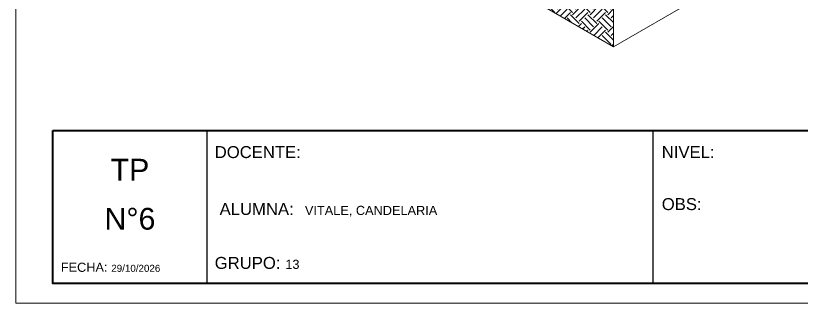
# Model space of a CAD drawing. Header units: millimetres. Extents: x 0 to 297, y 0 to 420.
# Drawn here: x 0 to 160.3, y 0 to 58.6 of the extents above; entities that cross this region are included whole.
import ezdxf

# ---------------------------------------------------------------- set-up
doc = ezdxf.new("R2010")
doc.units = ezdxf.units.MM
for name, color, linetype in [('0-MARCO-A3', 8, 'Continuous'), ('2-DETALLES-ARISTAS', 7, 'Continuous'), ('2-DETALLES-RAYADOS', 8, 'Continuous'), ('3-ROTULO', 7, 'Continuous'), ('3-TEXTOS', 7, 'Continuous')]:
    doc.layers.add(name, color=color, linetype=linetype)
doc.styles.add('ARIAL', font='arial.ttf')

msp = doc.modelspace()

# ---------------------------------------------------------------- hatches: boundary and pattern name
at = {"layer": '2-DETALLES-RAYADOS'}
h = msp.add_hatch(dxfattribs=at)
h.set_pattern_fill('EARTH', scale=0.4, angle=45)
h.paths.add_polyline_path([(106.67, 84.11), (106.67, 84.11), (106.67, 61.09), (121.95, 52.27), (121.95, 75.29)])
h.paths.add_polyline_path([(113.81, 69.38), (113.8, 69.35), (113.79, 69.31), (113.78, 69.28), (113.77, 69.25), (113.75, 69.22), (113.73, 69.19), (113.71, 69.17), (113.68, 69.15), (113.65, 69.12), (113.62, 69.11), (113.59, 69.09), (113.56, 69.08), (113.53, 69.07), (113.49, 69.07), (113.46, 69.07), (113.43, 69.07), (113.39, 69.07), (113.36, 69.08), (113.33, 69.09), (113.29, 69.11), (113.27, 69.12), (113.24, 69.15), (113.21, 69.17), (113.19, 69.19), (113.17, 69.22), (113.15, 69.25), (113.14, 69.28), (113.12, 69.31), (113.12, 69.35), (113.11, 69.38), (113.11, 69.42), (113.11, 69.45), (113.12, 69.48), (113.12, 69.52), (113.14, 69.55), (113.15, 69.58), (113.17, 69.61), (113.19, 69.64), (113.21, 69.66), (113.24, 69.69), (113.27, 69.71), (113.29, 69.72), (113.33, 69.74), (113.36, 69.75), (113.39, 69.76), (113.43, 69.76), (113.46, 69.77), (113.49, 69.76), (113.53, 69.76), (113.56, 69.75), (113.59, 69.74), (113.62, 69.72), (113.65, 69.71), (113.68, 69.69), (113.71, 69.66), (113.73, 69.64), (113.75, 69.61), (113.77, 69.58), (113.78, 69.55), (113.79, 69.52), (113.8, 69.48), (113.81, 69.45), (113.81, 69.42)])

# ---------------------------------------------------------------- linework, layer by layer
at = {"layer": '0-MARCO-A3', "lineweight": 0}
msp.add_lwpolyline([(0, 420), (297, 420), (297, 0), (0, 0)], close=True, dxfattribs=at)
at = {"layer": '2-DETALLES-ARISTAS', "color": 7, "lineweight": 18}
for p, q in [((121.95, 75.29), (121.95, 52.27)), ((121.95, 52.27), (146.69, 66.56)), ((121.95, 52.27), (106.67, 61.09))]:
    msp.add_line(p, q, dxfattribs=at)
at = {"layer": '3-TEXTOS', "color": 7, "lineweight": 30}
for p, q in [((39, 35.2), (39, 4)), ((130, 35.2), (130, 4))]:
    msp.add_line(p, q, dxfattribs=at)
at = {"layer": '3-TEXTOS', "color": 7, "lineweight": 40}
msp.add_lwpolyline([(7.6, 35.2), (291.5, 35.2), (291.5, 4), (7.6, 4), (7.6, 35.2)], dxfattribs=at)

# ---------------------------------------------------------------- texts
at = {"layer": '3-ROTULO', "color": 7, "style": 'ARIAL'}
for s, height, p in [('DOCENTE:', 2.434, (40.6, 29.6)), ('NIVEL:', 2.434, (131.8, 29.6)), ('TP', 4.439, (19.34, 25.01)), ('OBS:', 2.434, (131.8, 19)), ('N°6', 4.439, (18.1, 15.01)), ('ALUMNA:', 2.434, (41.6, 18)), ('VITALE, CANDELARIA', 1.8603, (59, 18)), ('FECHA:', 1.86, (9.2, 6.41)), ('GRUPO:', 2.434, (40.6, 7.01)), ('13', 1.86, (55, 7.01)), ('29/10/2026', 1.43, (19.5, 6.41))]:
    msp.add_text(s, height=height, dxfattribs=at).set_placement(p)

doc.saveas('drawing.dxf')
